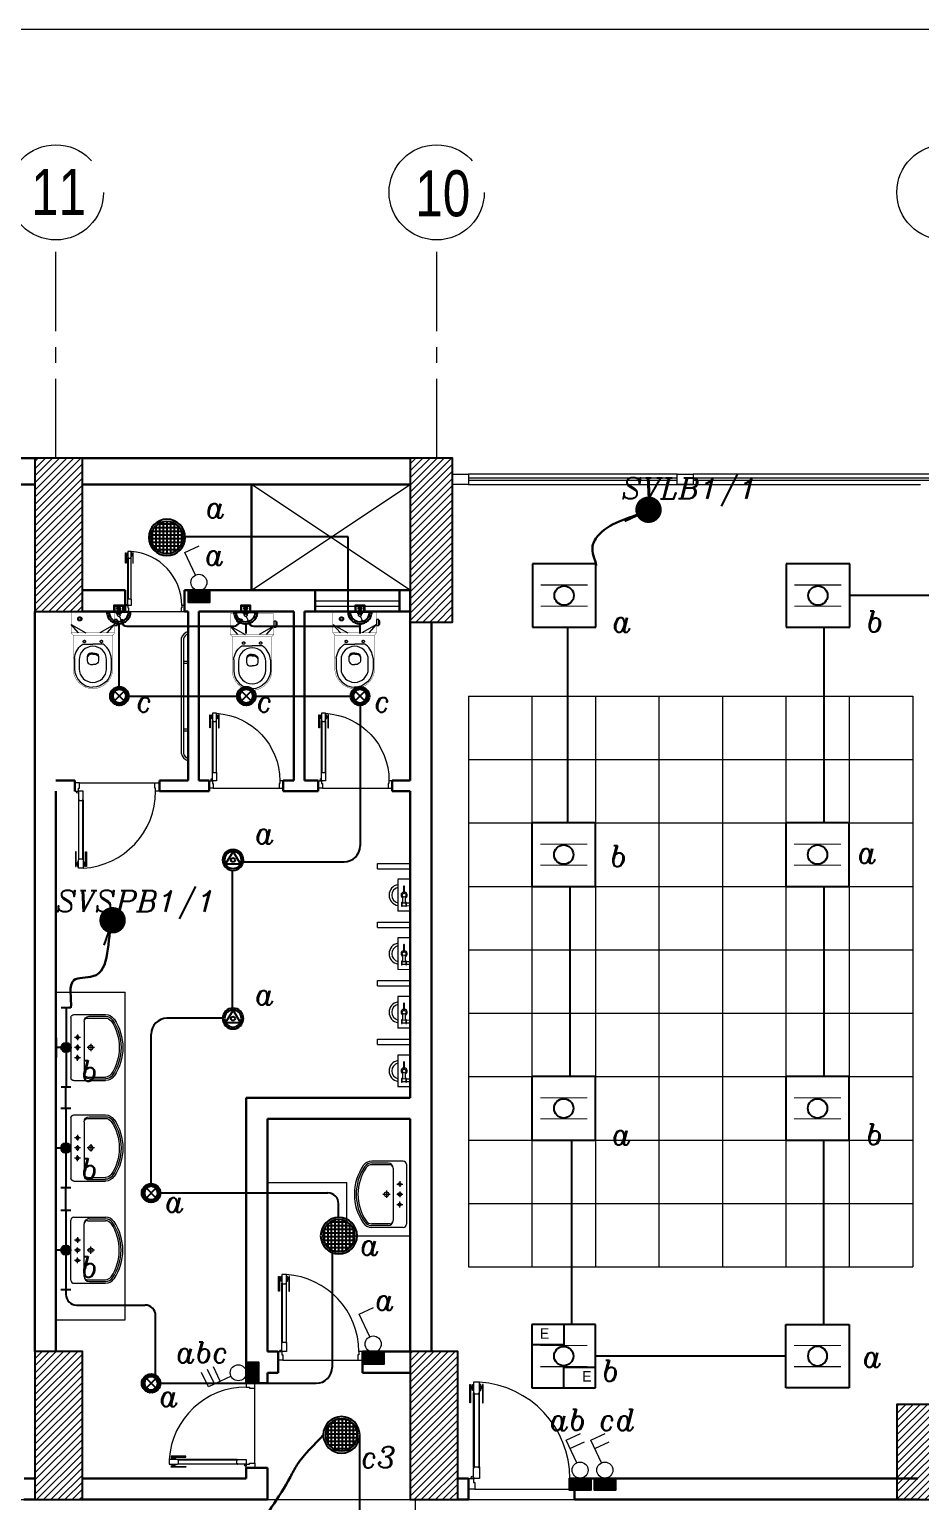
# Model space of a CAD drawing. Extents: x 990 to 1091, y 469 to 823.
# Drawn here: x 1014.38 to 1022.81, y 587.16 to 601.08 of the extents above; entities that cross this region are included whole.
import ezdxf

# ---------------------------------------------------------------- set-up
doc = ezdxf.new("R2010")
doc.units = 0
doc.header["$MEASUREMENT"] = 0
for name, pattern in [('CENTERX2', [4, 2.5, -0.5, 0.5, -0.5]), ('DASHED', [19.05, 12.7, -6.35]), ('DASHED2', [0.375, 0.25, -0.125])]:
    doc.linetypes.add(name, pattern=pattern)
doc.layers.get('0').update_dxf_attribs({"color": 252, "linetype": 'CONTINUOUS', "lineweight": 30})
for name, color, linetype, lineweight in [('axis', 252, 'CENTERX2', 5), ('Column', 252, 'CONTINUOUS', 25), ('DOOR', 252, 'CONTINUOUS', 9), ('elev', 252, 'CONTINUOUS', 9), ('Elevation', 252, 'CONTINUOUS', 18), ('Furn', 252, 'CONTINUOUS', 9), ('hatch', 252, 'CONTINUOUS', 9), ('LIGHT 2', 252, 'CONTINUOUS', 9), ('R-SWTS-DET1', 252, 'CONTINUOUS', 5), ('txt in circle', 252, 'CONTINUOUS', 13), ('UG-BORDER', 20, 'CONTINUOUS', 80), ('Wall', 252, 'CONTINUOUS', 30), ('WINDOW', 252, 'CONTINUOUS', 5)]:
    doc.layers.add(name, color=color, linetype=linetype, lineweight=lineweight)
for name, color, linetype in [('E-LIGHTING', 2, 'CONTINUOUS'), ('E-SWITCHES', 4, 'CONTINUOUS'), ('E-WIRING', 3, 'CONTINUOUS'), ('TEXT-ELC', 3, 'CONTINUOUS')]:
    doc.layers.add(name, color=color, linetype=linetype)
doc.styles.add('ROMANS', font='italic8.shx')
doc.styles.add('SOSA2', font='SOSA.shx', dxfattribs={"width": 0.8})
doc.dimstyles.get("Standard").update_dxf_attribs({"dimtxt": 0.12, "dimasz": 0.05, "dimexe": 0.18, "dimexo": 0.0625, "dimgap": 0.09, "dimtad": 0, "dimtih": 1, "dimtoh": 1, "dimzin": 0, "dimdsep": 46, "dimtxsty": 'Standard', "dimblk": 'DOT', "dimcen": 0.09, "dimadec": 0, "dimazin": 0, "dimtfac": 1, "dimtofl": 0, "dimtmove": 0, "dimatfit": 3, "dimldrblk": 'DOT', "dimfxl": 1, "dimtolj": 1, "dimtzin": 0, "dimarcsym": 0})
pattern_1 = [(45, (1236.98894, 259.65463), (-0.0336759605, 0.0336759605), [])]

# ---------------------------------------------------------------- blocks, each defined once
blk = doc.blocks.new('d8')
at = {"layer": 'DOOR'}
for p, q in [((32.119, -112.748), (32.119, -112.048)), ((32.124, -112.048), (32.124, -112.748)), ((32.171, -112.048), (32.171, -112.748)), ((32.176, -112.748), (32.176, -112.048)), ((32.131, -112.954), (33.02, -112.954))]:
    blk.add_line(p, q, dxfattribs=at)
for points in [[(32.124, -112.043), (32.124, -112.054), (32.171, -112.054), (32.171, -112.043), (32.176, -112.043), (32.176, -111.943), (32.176, -111.943), (32.12, -111.943), (32.12, -112.043)], [(32.092, -112.137), (32.084, -112.137), (32.084, -111.965), (32.092, -111.965)], [(32.103, -111.983), (32.097, -111.983), (32.097, -112.003), (32.103, -112.003)], [(32.192, -111.983), (32.199, -111.983), (32.199, -112.003), (32.192, -112.003)], [(32.204, -112.137), (32.212, -112.137), (32.212, -111.965), (32.204, -111.965)], [(32.124, -112.754), (32.124, -112.743), (32.171, -112.743), (32.171, -112.754), (32.176, -112.754), (32.176, -112.854), (32.176, -112.854), (32.12, -112.854), (32.12, -112.754)], [(32.076, -112.954), (32.076, -112.854), (32.12, -112.854), (32.12, -112.892), (32.131, -112.892), (32.131, -112.954)], [(33.076, -112.954), (33.076, -112.854), (33.031, -112.854), (33.031, -112.892), (33.02, -112.892), (33.02, -112.954)]]:
    blk.add_lwpolyline(points, close=True, dxfattribs=at)
for points in [[(32.092, -111.983, -1), (32.097, -111.983), (32.097, -111.983), (32.097, -112.003), (32.097, -112.003, -1), (32.092, -112.003), (32.092, -112.003)], [(32.124, -112.053), (32.124, -112.053, -1), (32.124, -112.043)], [(32.171, -112.053), (32.171, -112.053, 1), (32.171, -112.043)], [(32.204, -111.983, 1), (32.199, -111.983), (32.199, -111.983), (32.199, -112.003), (32.199, -112.003, 1), (32.204, -112.003), (32.204, -112.003)], [(32.124, -112.743), (32.124, -112.743, 1), (32.124, -112.753)], [(32.171, -112.743), (32.171, -112.743, -1), (32.171, -112.753)]]:
    blk.add_lwpolyline(points, format="xyb", close=True, dxfattribs=at)
for points in [[(32.109, -112.01), (32.103, -112.01), (32.103, -111.976), (32.109, -111.976)], [(32.12, -112.02), (32.109, -112.02), (32.109, -111.965), (32.12, -111.965)], [(32.176, -112.02), (32.187, -112.02), (32.187, -111.965), (32.176, -111.965)], [(32.187, -112.01), (32.192, -112.01), (32.192, -111.976), (32.187, -111.976)]]:
    blk.add_lwpolyline(points, dxfattribs=at)
blk.add_circle((32.109, -112.843), 0.0111, dxfattribs=at)
blk.add_arc((32.118, -112.854), 0.913, 360, 86.3977, dxfattribs=at)
blk = doc.blocks.new('gfhh')
at = {"layer": 'Furn'}
for p, q in [((-7.35, -128.82), (-7.648, -128.843)), ((-7.64, -128.959), (-7.648, -128.843)), ((-7.566, -128.872), (-7.601, -128.874)), ((-7.601, -128.874), (-7.6, -128.88)), ((-7.6, -128.88), (-7.565, -128.877)), ((-7.563, -128.912), (-7.598, -128.915)), ((-7.598, -128.915), (-7.597, -128.921)), ((-7.597, -128.921), (-7.562, -128.918)), ((-7.595, -128.88), (-7.592, -128.914)), ((-7.592, -128.92), (-7.589, -128.949)), ((-7.569, -128.913), (-7.571, -128.878)), ((-7.571, -128.884), (-7.508, -128.879)), ((-7.506, -128.902), (-7.569, -128.907)), ((-7.566, -128.948), (-7.568, -128.919)), ((-7.565, -128.877), (-7.566, -128.872)), ((-7.562, -128.918), (-7.563, -128.912)), ((-7.413, -128.878), (-7.478, -128.882)), ((-7.478, -128.894), (-7.412, -128.889)), ((-7.34, -128.936), (-7.349, -128.82)), ((-7.64, -128.959), (-7.34, -128.936)), ((-7.554, -128.953), (-7.601, -128.956)), ((-7.56, -128.947), (-7.595, -128.95))]:
    blk.add_line(p, q, dxfattribs=at)
blk.add_circle((-7.494, -128.89), 0.0175, dxfattribs=at)
for centre, radius, start, end in [((-7.497, -128.848), 0.1, 14.0388, 174.7471), ((-7.497, -128.848), 0.0751, 17.146, 171.5072), ((-7.494, -128.89), 0.0292, 16.1825, 160.8925), ((-7.494, -128.89), 0.0292, 207.1567, 352.8832), ((-7.413, -128.883), 0.00584, 274.3062, 94.3062), ((-7.594, -128.956), 0.0061, 96.7146, 181.8978), ((-7.56, -128.953), 0.0061, 6.7146, 91.8978)]:
    blk.add_arc(centre, radius, start, end, dxfattribs=at)
blk = doc.blocks.new('d4')
at = {"layer": 'DOOR'}
for p, q in [((73.811, -79.755), (73.811, -79.195)), ((73.815, -79.195), (73.815, -79.755)), ((73.852, -79.195), (73.852, -79.755)), ((73.856, -79.755), (73.856, -79.195)), ((73.82, -79.92), (74.531, -79.92))]:
    blk.add_line(p, q, dxfattribs=at)
for points in [[(73.789, -79.267), (73.782, -79.267), (73.782, -79.129), (73.789, -79.129)], [(73.798, -79.143), (73.793, -79.143), (73.793, -79.159), (73.798, -79.159)], [(73.815, -79.191), (73.815, -79.2), (73.852, -79.2), (73.852, -79.191), (73.856, -79.191), (73.856, -79.111), (73.856, -79.111), (73.811, -79.111), (73.811, -79.191)], [(73.869, -79.143), (73.874, -79.143), (73.874, -79.159), (73.869, -79.159)], [(73.878, -79.267), (73.885, -79.267), (73.885, -79.129), (73.878, -79.129)], [(73.815, -79.76), (73.815, -79.751), (73.852, -79.751), (73.852, -79.76), (73.856, -79.76), (73.856, -79.84), (73.856, -79.84), (73.811, -79.84), (73.811, -79.76)], [(73.776, -79.92), (73.776, -79.84), (73.811, -79.84), (73.811, -79.87), (73.82, -79.87), (73.82, -79.92)], [(74.576, -79.92), (74.576, -79.84), (74.54, -79.84), (74.54, -79.87), (74.531, -79.87), (74.531, -79.92)]]:
    blk.add_lwpolyline(points, close=True, dxfattribs=at)
for points in [[(73.789, -79.143, -1), (73.793, -79.143), (73.793, -79.143), (73.793, -79.159), (73.793, -79.159, -1), (73.789, -79.159), (73.789, -79.159)], [(73.815, -79.199), (73.815, -79.199, -1), (73.815, -79.191)], [(73.852, -79.199), (73.852, -79.199, 1), (73.852, -79.191)], [(73.878, -79.143, 1), (73.874, -79.143), (73.874, -79.143), (73.874, -79.159), (73.874, -79.159, 1), (73.878, -79.159), (73.878, -79.159)], [(73.815, -79.751), (73.815, -79.751, 1), (73.815, -79.759)], [(73.852, -79.751), (73.852, -79.751, -1), (73.852, -79.759)]]:
    blk.add_lwpolyline(points, format="xyb", close=True, dxfattribs=at)
for points in [[(73.802, -79.165), (73.798, -79.165), (73.798, -79.137), (73.802, -79.137)], [(73.811, -79.173), (73.802, -79.173), (73.802, -79.129), (73.811, -79.129)], [(73.856, -79.173), (73.865, -79.173), (73.865, -79.129), (73.856, -79.129)], [(73.865, -79.165), (73.869, -79.165), (73.869, -79.137), (73.865, -79.137)]]:
    blk.add_lwpolyline(points, dxfattribs=at)
blk.add_circle((73.802, -79.831), 0.00889, dxfattribs=at)
blk.add_arc((73.81, -79.84), 0.73, 359.9997, 86.3974, dxfattribs=at)
blk = doc.blocks.new('LAV15')
at = {"layer": 'Furn'}
for p, q in [((-0.044, 0.393), (-0.044, 0.083)), ((-0.014, 0.423), (0.576, 0.423)), ((0.024, 0.293), (0.539, 0.293)), ((0.152, 0.358), (0.209, 0.358)), ((0.181, 0.33), (0.181, 0.387)), ((0.252, 0.358), (0.309, 0.358)), ((0.281, 0.33), (0.281, 0.387)), ((0.41, 0.358), (0.353, 0.358)), ((0.381, 0.33), (0.381, 0.387)), ((0.606, 0.393), (0.606, 0.083)), ((-0.026, 0.243), (-0.026, 0.083)), ((-0.009, 0.261), (-0.009, 0.083)), ((0.244, 0.228), (0.317, 0.228)), ((0.281, 0.192), (0.281, 0.264)), ((0.571, 0.261), (0.571, 0.083)), ((0.589, 0.243), (0.589, 0.083))]:
    blk.add_line(p, q, dxfattribs=at)
for centre, radius in [((0.181, 0.358), 0.0151), ((0.281, 0.358), 0.0176), ((0.381, 0.358), 0.0151), ((0.281, 0.228), 0.0225)]:
    blk.add_circle(centre, radius, dxfattribs=at)
for centre, radius, start, end in [((-0.014, 0.393), 0.03, 90, 180), ((0.024, 0.243), 0.05, 90, 180), ((0.024, 0.261), 0.0325, 90, 180), ((0.539, 0.243), 0.05, 0, 90), ((0.539, 0.261), 0.0325, 0, 90), ((0.576, 0.393), 0.03, 0, 90), ((0.056, 0.083), 0.1, 180, 235.7711), ((0.056, 0.083), 0.0825, 180, 235.7711), ((0.056, 0.083), 0.065, 180, 235.7711), ((0.281, 0.413), 0.5, 235.7711, 304.2289), ((0.281, 0.413), 0.483, 235.7711, 304.2289), ((0.281, 0.413), 0.465, 235.7711, 304.2289), ((0.506, 0.083), 0.065, 304.2289, 0), ((0.506, 0.083), 0.0825, 304.2289, 0), ((0.506, 0.083), 0.1, 304.2289, 0)]:
    blk.add_arc(centre, radius, start, end, dxfattribs=at)
blk = doc.blocks.new('A$C5C187BFD')
at = {"layer": 'Furn'}
for points in [[(0.0335, 0.1794), (0.0584, 0.1794), (0.0584, 0.1897), (0.0335, 0.1897)], [(0.0384, 0.1897), (0.0541, 0.1897), (0.0541, 0.1934), (0.0384, 0.1934)]]:
    blk.add_lwpolyline(points, close=True, dxfattribs=at)
at = {"layer": 'Furn', "const_width": 0.0014}
for points in [[(0.0978, 0.09), (0.0978, 0.1719), (0.0887, 0.1794), (0.0074, 0.1794, 0.463455), (0.0007, 0.1715), (0.0007, 0.09)], [(0.0978, 0.1719), (0.2367, 0.1719, -0.40227), (0.3187, 0.09)], [(0.0978, 0.09), (0.0978, 0.0082), (0.0887, 0.0007), (0.0074, 0.0007, -0.463455), (0.0007, 0.0086), (0.0007, 0.09)], [(0.0978, 0.0082), (0.2367, 0.0082, 0.40227), (0.3187, 0.09)]]:
    blk.add_lwpolyline(points, format="xyb", dxfattribs=at)
at = {"layer": 'Furn'}
for points in [[(0.0887, 0.1491), (0.0547, 0.1794), (0.0887, 0.1188)], [(0.0887, 0.031), (0.0547, 0.0007), (0.0887, 0.0613)], [(0.1962, 0.1139), (0.1962, 0.114)], [(0.1962, 0.0662), (0.1962, 0.0661)]]:
    blk.add_lwpolyline(points, dxfattribs=at)
at = {"layer": 'Furn', "const_width": 0.0014}
for points in [[(0.0887, 0.1794), (0.0887, 0.09)], [(0.0887, 0.0007), (0.0887, 0.09)]]:
    blk.add_lwpolyline(points, dxfattribs=at)
at = {"layer": 'Furn'}
for points in [[(0.1933, 0.1658, 0.198896), (0.1382, 0.1363, 0.197766), (0.1352, 0.1272), (0.1352, 0.09)], [(0.1933, 0.1658), (0.2366, 0.1658, -0.402045), (0.3125, 0.0899)], [(0.1933, 0.0143, -0.198896), (0.1382, 0.0438, -0.197766), (0.1352, 0.0529), (0.1352, 0.09)], [(0.1717, 0.09), (0.1717, 0.0991, -0.300542), (0.1858, 0.1136), (0.2044, 0.1136, -0.297055), (0.2185, 0.1002), (0.2185, 0.09)], [(0.1717, 0.09), (0.1717, 0.081, 0.300542), (0.1858, 0.0665), (0.2044, 0.0665, 0.297055), (0.2185, 0.0798), (0.2185, 0.09)], [(0.1769, 0.09), (0.1769, 0.0987, -0.279178), (0.1895, 0.1136, -1.386683)], [(0.1769, 0.09), (0.1769, 0.0813, 0.279178), (0.1895, 0.0665, 1.386683)], [(0.1933, 0.0143), (0.2366, 0.0143, 0.402045), (0.3125, 0.0902)]]:
    blk.add_lwpolyline(points, format="xyb", dxfattribs=at)
blk.add_lwpolyline([(0.2, 0.0338), (0.2362, 0.0338, 1), (0.2362, 0.1462), (0.2, 0.1462, 1)], format="xyb", close=True, dxfattribs=at)
at = {"layer": 'Furn', "linetype": 'DASHED2'}
for centre, radius in [((0.1241, 0.1251), 0.00494), ((0.0312, 0.0358), 0.00853), ((0.0312, 0.0358), 0.00538), ((0.1241, 0.055), 0.00494)]:
    blk.add_circle(centre, radius, dxfattribs=at)
blk = doc.blocks.new('d5')
at = {"layer": 'DOOR'}
for p, q in [((94.413, -72.622), (94.413, -72.062)), ((94.417, -72.062), (94.417, -72.622)), ((94.454, -72.062), (94.454, -72.622)), ((94.458, -72.622), (94.458, -72.062)), ((94.449, -72.786), (93.738, -72.786))]:
    blk.add_line(p, q, dxfattribs=at)
for points in [[(94.391, -72.133), (94.384, -72.133), (94.384, -71.995), (94.391, -71.995)], [(94.4, -72.009), (94.395, -72.009), (94.395, -72.025), (94.4, -72.025)], [(94.454, -72.057), (94.454, -72.066), (94.417, -72.066), (94.417, -72.057), (94.414, -72.057), (94.414, -71.977), (94.414, -71.977), (94.458, -71.977), (94.458, -72.057)], [(94.471, -72.009), (94.476, -72.009), (94.476, -72.025), (94.471, -72.025)], [(94.481, -72.133), (94.487, -72.133), (94.487, -71.995), (94.481, -71.995)], [(93.694, -72.786), (93.694, -72.706), (93.729, -72.706), (93.729, -72.736), (93.738, -72.736), (93.738, -72.786)], [(94.454, -72.626), (94.454, -72.617), (94.417, -72.617), (94.417, -72.626), (94.414, -72.626), (94.414, -72.706), (94.414, -72.706), (94.458, -72.706), (94.458, -72.626)], [(94.494, -72.786), (94.494, -72.706), (94.458, -72.706), (94.458, -72.736), (94.449, -72.736), (94.449, -72.786)]]:
    blk.add_lwpolyline(points, close=True, dxfattribs=at)
for points in [[(94.391, -72.01, -1), (94.395, -72.01), (94.395, -72.01), (94.395, -72.025), (94.395, -72.025, -1), (94.391, -72.025), (94.391, -72.025)], [(94.417, -72.066), (94.417, -72.066, -1), (94.417, -72.058)], [(94.454, -72.066), (94.454, -72.066, 1), (94.454, -72.058)], [(94.481, -72.01, 1), (94.476, -72.01), (94.476, -72.01), (94.476, -72.025), (94.476, -72.025, 1), (94.481, -72.025), (94.481, -72.025)], [(94.417, -72.618), (94.417, -72.618, 1), (94.417, -72.626)], [(94.454, -72.618), (94.454, -72.618, -1), (94.454, -72.626)]]:
    blk.add_lwpolyline(points, format="xyb", close=True, dxfattribs=at)
for points in [[(94.405, -72.031), (94.4, -72.031), (94.4, -72.004), (94.405, -72.004)], [(94.414, -72.039), (94.405, -72.039), (94.405, -71.995), (94.414, -71.995)], [(94.458, -72.039), (94.467, -72.039), (94.467, -71.995), (94.458, -71.995)], [(94.467, -72.031), (94.471, -72.031), (94.471, -72.004), (94.467, -72.004)]]:
    blk.add_lwpolyline(points, dxfattribs=at)
blk.add_circle((94.467, -72.697), 0.00889, dxfattribs=at)
blk.add_arc((94.459, -72.706), 0.73, 93.6023, 180, dxfattribs=at)
blk = doc.blocks.new('A$C11ED6BD5')
at = {"layer": 'axis', "color": 0, "ltscale": 0.3}
for p, q in [((-43.85, 22.2), (-43.85, 24.264)), ((-40.25, 22.2), (-40.25, 24.264))]:
    blk.add_line(p, q, dxfattribs=at)
at = {"layer": 'axis', "color": 0}
for centre in [(-43.85, 24.714), (-40.25, 24.714), (-35.45, 24.714)]:
    blk.add_circle(centre, 0.45, dxfattribs=at)
at = {"layer": 'txt in circle', "color": 0, "ltscale": 0.01, "char_height": 0.4355, "attachment_point": 5, "style": 'SOSA2'}
for s, insert in [('11', (-43.825, 24.717)), ('10', (-40.192, 24.702))]:
    blk.add_mtext(s, dxfattribs=dict(at, insert=insert))
blk = doc.blocks.new('60X60 IP SURFACE MOUNTED')
at = {"layer": 'E-LIGHTING', "color": 4, "linetype": 'ByBlock'}
for p, q in [((0.3, 0.3), (-0.3, 0.3)), ((-0.3, 0.3), (-0.3, -0.3)), ((0.3, -0.3), (0.3, 0.3)), ((-0.3, -0.3), (0.3, -0.3))]:
    blk.add_line(p, q, dxfattribs=at)
at = {"layer": 'E-LIGHTING', "color": 1, "linetype": 'ByBlock', "const_width": 0.01}
for points in [[(0.222, 0.1), (-0.222, 0.1)], [(0.222, -0.1), (-0.222, -0.1)]]:
    blk.add_lwpolyline(points, dxfattribs=at)
at = {"layer": 'E-LIGHTING', "color": 5}
blk.add_circle((0, 0), 0.0914, dxfattribs=at)
blk = doc.blocks.new('SURFACE EMER IP')
at = {"layer": 'E-LIGHTING', "color": 4, "linetype": 'ByBlock'}
for p, q in [((0.3, 0.3), (-0.3, 0.3)), ((-0.3, 0.3), (-0.3, -0.3)), ((0.3, -0.3), (0.3, 0.3)), ((-0.3, -0.3), (0.3, -0.3))]:
    blk.add_line(p, q, dxfattribs=at)
at = {"layer": 'E-LIGHTING', "color": 4, "linetype": 'Continuous'}
for p, q in [((0, 0.3), (0, 0.106)), ((0, 0.106), (-0.3, 0.106)), ((0, -0.3), (0, -0.105)), ((0, -0.105), (0.3, -0.105))]:
    blk.add_line(p, q, dxfattribs=at)
at = {"layer": 'E-LIGHTING', "color": 1, "linetype": 'ByBlock', "const_width": 0.01}
for points in [[(0.222, 0.1), (-0.222, 0.1)], [(0.222, -0.1), (-0.222, -0.1)]]:
    blk.add_lwpolyline(points, dxfattribs=at)
at = {"layer": 'E-LIGHTING', "color": 5}
blk.add_circle((0, 0), 0.0914, dxfattribs=at)
at = {"layer": 'E-LIGHTING', "color": 2, "linetype": 'Continuous', "char_height": 0.1, "width": 0.14324, "attachment_point": 1}
for insert in [(-0.227, 0.264), (0.175, -0.141)]:
    blk.add_mtext('E', dxfattribs=dict(at, insert=insert))
blk = doc.blocks.new('SW4')
at = {"layer": 'E-SWITCHES'}
h = blk.add_hatch(dxfattribs=at)
h.set_pattern_fill('ANSI37', scale=0.1, style=0)
h.set_pattern_definition([(45, (1867.921355, 178.530235), (-0.00883883476, 0.00883883476), []), (135, (1867.921355, 178.530235), (-0.00883883476, -0.00883883476), [])])
h.paths.add_polyline_path([(1926.405, 447.673), (1926.405, 447.512), (1926.684, 447.512), (1926.684, 447.673), (1926.544, 447.673, -0.000676), (1926.544, 447.673)])
at = {"layer": 'E-SWITCHES', "lineweight": 15}
for p, q in [((1926.358, 448.173), (1926.549, 448.262)), ((1926.499, 447.874), (1926.358, 448.173)), ((1926.41, 448.063), (1926.6, 448.152))]:
    blk.add_line(p, q, dxfattribs=at)
at = {"layer": 'E-SWITCHES'}
blk.add_lwpolyline([(1926.405, 447.673), (1926.684, 447.673), (1926.684, 447.512), (1926.405, 447.512)], close=True, dxfattribs=at)
at = {"layer": 'E-SWITCHES', "lineweight": 15}
blk.add_circle((1926.544, 447.778), 0.106, dxfattribs=at)
blk = doc.blocks.new('SPOT-20')
at = {"layer": 'E-LIGHTING', "linetype": 'Continuous'}
h = blk.add_hatch(dxfattribs=at)
h.set_pattern_fill('ANSI37', scale=0.4, style=0)
h.paths.add_polyline_path([(-0.22, 0, 1), (0.22, 0, 1)])
at = {"layer": 'E-LIGHTING', "color": 1}
blk.add_circle((0, 0), 0.249, dxfattribs=at)
at = {"layer": 'E-LIGHTING', "color": 7}
blk.add_circle((0, 0), 0.22, dxfattribs=at)
blk = doc.blocks.new('SOCKET WITH SWITCH')
at = {"layer": 'E-SWITCHES'}
h = blk.add_hatch(dxfattribs=at)
h.set_pattern_fill('ANSI37', scale=0.013169, angle=-0.011, style=0)
h.set_pattern_definition([(44.98904, (-103.227853, -146.4244675), (-0.00116374538, 0.0011641907), []), (134.98904, (-103.227853, -146.4244675), (-0.0011641907, -0.00116374538), [])])
h.paths.add_polyline_path([(-95.51, -110.839, -0.000676), (-95.51, -110.839), (-95.528, -110.839), (-95.528, -110.86), (-95.491, -110.86), (-95.491, -110.839)])
blk.add_hatch(color=2, dxfattribs=at).paths.add_polyline_path([(-95.494, -110.893, 1), (-95.525, -110.893, 1)])
at = {"layer": 'E-SWITCHES', "color": 2}
for p, q in [((-95.51, -110.741), (-95.51, -110.642)), ((-95.39, -110.86), (-95.629, -110.86))]:
    blk.add_line(p, q, dxfattribs=at)
at = {"layer": 'E-SWITCHES', "lineweight": 15}
for p, q in [((-95.534, -110.773), (-95.51, -110.761)), ((-95.516, -110.812), (-95.534, -110.773))]:
    blk.add_line(p, q, dxfattribs=at)
at = {"layer": 'E-SWITCHES'}
blk.add_lwpolyline([(-95.528, -110.839), (-95.491, -110.839), (-95.491, -110.86), (-95.528, -110.86)], close=True, dxfattribs=at)
at = {"layer": 'E-SWITCHES', "color": 2}
for points in [[(-95.555, -110.86), (-95.465, -110.86), (-95.465, -110.926), (-95.555, -110.926)], [(-95.55, -110.864), (-95.469, -110.864), (-95.469, -110.921), (-95.55, -110.921)]]:
    blk.add_lwpolyline(points, close=True, dxfattribs=at)
at = {"layer": 'E-SWITCHES', "lineweight": 15}
blk.add_circle((-95.51, -110.825), 0.0139, dxfattribs=at)
at = {"layer": 'E-SWITCHES', "color": 2}
blk.add_circle((-95.51, -110.893), 0.0158, dxfattribs=at)
at = {"layer": 'E-SWITCHES', "color": 7, "linetype": 'DASHED'}
blk.add_arc((-95.51, -110.86), 0.119, 0, 180, dxfattribs=at)
at = {"layer": 'E-SWITCHES', "color": 2}
blk.add_arc((-95.51, -110.86), 0.0985, 0, 180, dxfattribs=at)
blk = doc.blocks.new('F74')
at = {"layer": 'E-LIGHTING'}
h = blk.add_hatch(dxfattribs=at)
h.set_pattern_fill('ANSI38', color=21, scale=0.05, style=0)
h.paths.add_polyline_path([(0.036, 0.075, 1), (-0.036, 0.075, 1)])
at = {"layer": 'E-LIGHTING', "color": 1}
for p, q in [((-0.3, 0.112), (-0.3, 0.037)), ((0.3, 0.112), (0.3, 0.037)), ((-0.3, 0.075), (-0.036, 0.075)), ((-0.075, 0), (0.075, 0)), ((0, 0.039), (0, 0)), ((0.036, 0.075), (0.3, 0.075))]:
    blk.add_line(p, q, dxfattribs=at)
blk.add_circle((0, 0.075), 0.0359, dxfattribs=at)
blk = doc.blocks.new('1X26 W')
at = {"layer": 'E-LIGHTING', "color": 1}
for p, q in [((340715, 2316222), (340639, 2316096)), ((340791, 2316097), (340715, 2316221)), ((340639, 2316096), (340791, 2316096))]:
    blk.add_line(p, q, dxfattribs=at)
at = {"layer": 'E-LIGHTING', "color": 7}
blk.add_circle((340715, 2316136), 20.4, dxfattribs=at)
at = {"layer": 'E-LIGHTING', "color": 3, "extrusion": (0, 0, -1)}
blk.add_ellipse((340715, 2316136), major_axis=(-74.2, 74.2), ratio=1, start_param=5.497787, end_param=11.780972, dxfattribs=at)
at = {"layer": 'E-LIGHTING', "color": 2, "extrusion": (0, 0, -1)}
blk.add_ellipse((340715, 2316136), major_axis=(60.6, 60.6), ratio=1, start_param=3.926991, end_param=10.210176, dxfattribs=at)
blk = doc.blocks.new('Spot-26')
at = {"layer": 'E-LIGHTING'}
h = blk.add_hatch(dxfattribs=at)
h.set_pattern_fill('BRSTONE', color=81, scale=0.1, style=0)
h.paths.add_polyline_path([(-0.342, 0, 1), (0.342, 0, 1)])
h.paths.add_polyline_path([(-0.173, -0.173, -0.414214), (-0.173, 0.173, -2.414214)], flags=16)
at = {"layer": 'E-LIGHTING', "color": 2}
for p, q in [((-0.173, 0.173), (0.173, -0.173)), ((-0.173, -0.173), (0.173, 0.173))]:
    blk.add_line(p, q, dxfattribs=at)
at = {"layer": 'E-LIGHTING', "color": 6}
blk.add_circle((0, 0), 0.342, dxfattribs=at)
at = {"layer": 'E-LIGHTING', "color": 1}
for start, end in [(135, 225), (225, 135)]:
    blk.add_arc((0, 0), 0.245, start, end, dxfattribs=at)
blk = doc.blocks.new('SW6')
at = {"layer": 'E-SWITCHES'}
h = blk.add_hatch(dxfattribs=at)
h.set_pattern_fill('ANSI37', scale=0.1, style=0)
h.paths.add_polyline_path([(58.668, 267.992, -0.000676), (58.668, 267.992), (58.529, 267.992), (58.529, 267.831), (58.808, 267.831), (58.808, 267.992)])
at = {"layer": 'E-SWITCHES', "lineweight": 15}
for p, q in [((58.483, 268.492), (58.673, 268.581)), ((58.623, 268.193), (58.483, 268.492)), ((58.52, 268.413), (58.71, 268.503)), ((58.557, 268.334), (58.747, 268.424))]:
    blk.add_line(p, q, dxfattribs=at)
at = {"layer": 'E-SWITCHES'}
blk.add_lwpolyline([(58.529, 267.992), (58.808, 267.992), (58.808, 267.831), (58.529, 267.831)], close=True, dxfattribs=at)
at = {"layer": 'E-SWITCHES', "lineweight": 15}
blk.add_circle((58.668, 268.097), 0.106, dxfattribs=at)
blk = doc.blocks.new('_Dot')
at = {"color": 0, "linetype": 'ByBlock', "lineweight": -2}
blk.add_line((-0.5, 0), (-1, 0), dxfattribs=at)
at = {"color": 0, "linetype": 'ByBlock', "const_width": 0.5}
blk.add_lwpolyline([(-0.25, 0, 1), (0.25, 0, 1)], format="xyb", close=True, dxfattribs=at)
blk = doc.blocks.new('SW2')
at = {"layer": 'E-SWITCHES'}
h = blk.add_hatch(dxfattribs=at)
h.set_pattern_fill('ANSI37', scale=0.1, style=0)
h.paths.add_polyline_path([(58.558, 270.24, -0.000676), (58.558, 270.24), (58.419, 270.24), (58.419, 270.08), (58.698, 270.08), (58.698, 270.24)])
at = {"layer": 'E-SWITCHES', "lineweight": 15}
for p, q in [((58.373, 270.74), (58.563, 270.83)), ((58.513, 270.442), (58.373, 270.74))]:
    blk.add_line(p, q, dxfattribs=at)
at = {"layer": 'E-SWITCHES'}
blk.add_lwpolyline([(58.419, 270.24), (58.698, 270.24), (58.698, 270.08), (58.419, 270.08)], close=True, dxfattribs=at)
at = {"layer": 'E-SWITCHES', "lineweight": 15}
blk.add_circle((58.558, 270.346), 0.106, dxfattribs=at)

msp = doc.modelspace()

# ---------------------------------------------------------------- hatches: boundary and pattern name
at = {"layer": 'hatch'}
h = msp.add_hatch(dxfattribs=at)
h.set_pattern_fill('ANSI31', color=256, scale=0.015, style=0)
h.set_pattern_definition(pattern_1)
h.paths.add_polyline_path([(1014.432, 595.577), (1014.882, 595.577), (1014.882, 597.027), (1014.432, 597.027)])
h = msp.add_hatch(dxfattribs=at)
h.set_pattern_fill('ANSI31', color=256, scale=0.015, style=0)
h.set_pattern_definition(pattern_1)
h.paths.add_polyline_path([(1017.982, 595.477), (1018.382, 595.477), (1018.382, 597.027), (1017.982, 597.027)])
h = msp.add_hatch(dxfattribs=at)
h.set_pattern_fill('ANSI31', color=256, scale=0.015, style=0)
h.set_pattern_definition(pattern_1)
h.paths.add_polyline_path([(1014.432, 587.177), (1014.882, 587.177), (1014.882, 588.577), (1014.432, 588.577)])
h = msp.add_hatch(dxfattribs=at)
h.set_pattern_fill('ANSI31', color=256, scale=0.015, style=0)
h.set_pattern_definition(pattern_1)
h.paths.add_polyline_path([(1017.982, 587.177), (1018.432, 587.177), (1018.432, 588.577), (1017.982, 588.577)])
h = msp.add_hatch(dxfattribs=at)
h.set_pattern_fill('ANSI31', color=256, scale=0.015, style=0)
h.set_pattern_definition([(45, (1250.01394, 264.95463), (-0.0336759605, 0.0336759605), [])])
h.paths.add_polyline_path([(1022.582, 587.177), (1023.482, 587.177), (1023.482, 588.077), (1022.582, 588.077)])

# ---------------------------------------------------------------- linework, layer by layer
at = {"layer": 'Column'}
for points in [[(1014.432, 595.577), (1014.882, 595.577), (1014.882, 597.027), (1014.432, 597.027)], [(1014.432, 595.577), (1014.882, 595.577), (1014.882, 597.027), (1014.432, 597.027)], [(1017.982, 595.477), (1018.382, 595.477), (1018.382, 597.027), (1017.982, 597.027)], [(1017.982, 595.477), (1018.382, 595.477), (1018.382, 597.027), (1017.982, 597.027)], [(1014.432, 587.177), (1014.882, 587.177), (1014.882, 588.577), (1014.432, 588.577)], [(1017.982, 587.177), (1018.432, 587.177), (1018.432, 588.577), (1017.982, 588.577)], [(1022.582, 587.177), (1023.482, 587.177), (1023.482, 588.077), (1022.582, 588.077)]]:
    msp.add_lwpolyline(points, close=True, dxfattribs=at)
at = {"layer": 'DOOR'}
for p, q in [((1015.311, 595.692), (1015.311, 596.084)), ((1015.314, 596.084), (1015.314, 595.692)), ((1015.34, 596.084), (1015.34, 595.692)), ((1015.343, 595.692), (1015.343, 596.084)), ((1015.318, 595.577), (1015.816, 595.577)), ((1014.855, 593.957), (1015.566, 593.957)), ((1014.855, 593.957), (1015.566, 593.957)), ((1014.846, 593.792), (1014.846, 593.232)), ((1014.846, 593.792), (1014.846, 593.232)), ((1014.85, 593.232), (1014.85, 593.792)), ((1014.85, 593.232), (1014.85, 593.792)), ((1014.887, 593.232), (1014.887, 593.792)), ((1014.887, 593.232), (1014.887, 593.792)), ((1014.891, 593.792), (1014.891, 593.232)), ((1014.891, 593.792), (1014.891, 593.232))]:
    msp.add_line(p, q, dxfattribs=at)
for points in [[(1015.296, 596.034), (1015.291, 596.034), (1015.291, 596.13), (1015.296, 596.13)], [(1015.302, 596.12), (1015.299, 596.12), (1015.299, 596.109), (1015.302, 596.109)], [(1015.314, 596.087), (1015.314, 596.081), (1015.34, 596.081), (1015.34, 596.087), (1015.343, 596.087), (1015.343, 596.143), (1015.343, 596.143), (1015.312, 596.143), (1015.312, 596.087)], [(1015.352, 596.12), (1015.356, 596.12), (1015.356, 596.109), (1015.352, 596.109)], [(1015.359, 596.034), (1015.363, 596.034), (1015.363, 596.13), (1015.359, 596.13)], [(1015.314, 595.689), (1015.314, 595.695), (1015.34, 595.695), (1015.34, 595.689), (1015.343, 595.689), (1015.343, 595.633), (1015.343, 595.633), (1015.312, 595.633), (1015.312, 595.689)], [(1015.287, 595.577), (1015.287, 595.633), (1015.312, 595.633), (1015.312, 595.611), (1015.318, 595.611), (1015.318, 595.577)], [(1015.847, 595.577), (1015.847, 595.633), (1015.822, 595.633), (1015.822, 595.611), (1015.816, 595.611), (1015.816, 595.577)], [(1014.811, 593.957), (1014.811, 593.877), (1014.846, 593.877), (1014.846, 593.907), (1014.855, 593.907), (1014.855, 593.957)], [(1014.811, 593.957), (1014.811, 593.877), (1014.846, 593.877), (1014.846, 593.907), (1014.855, 593.907), (1014.855, 593.957)], [(1014.85, 593.797), (1014.85, 593.788), (1014.887, 593.788), (1014.887, 593.797), (1014.891, 593.797), (1014.891, 593.877), (1014.891, 593.877), (1014.846, 593.877), (1014.846, 593.797)], [(1014.85, 593.797), (1014.85, 593.788), (1014.887, 593.788), (1014.887, 593.797), (1014.891, 593.797), (1014.891, 593.877), (1014.891, 593.877), (1014.846, 593.877), (1014.846, 593.797)], [(1015.611, 593.957), (1015.611, 593.877), (1015.575, 593.877), (1015.575, 593.907), (1015.566, 593.907), (1015.566, 593.957)], [(1015.611, 593.957), (1015.611, 593.877), (1015.575, 593.877), (1015.575, 593.907), (1015.566, 593.907), (1015.566, 593.957)], [(1014.824, 593.304), (1014.817, 593.304), (1014.817, 593.166), (1014.824, 593.166)], [(1014.824, 593.304), (1014.817, 593.304), (1014.817, 593.166), (1014.824, 593.166)], [(1014.913, 593.304), (1014.92, 593.304), (1014.92, 593.166), (1014.913, 593.166)], [(1014.913, 593.304), (1014.92, 593.304), (1014.92, 593.166), (1014.913, 593.166)], [(1014.833, 593.18), (1014.828, 593.18), (1014.828, 593.196), (1014.833, 593.196)], [(1014.833, 593.18), (1014.828, 593.18), (1014.828, 593.196), (1014.833, 593.196)], [(1014.85, 593.228), (1014.85, 593.237), (1014.887, 593.237), (1014.887, 593.228), (1014.891, 593.228), (1014.891, 593.148), (1014.891, 593.148), (1014.846, 593.148), (1014.846, 593.228)], [(1014.85, 593.228), (1014.85, 593.237), (1014.887, 593.237), (1014.887, 593.228), (1014.891, 593.228), (1014.891, 593.148), (1014.891, 593.148), (1014.846, 593.148), (1014.846, 593.228)], [(1014.904, 593.18), (1014.909, 593.18), (1014.909, 593.196), (1014.904, 593.196)], [(1014.904, 593.18), (1014.909, 593.18), (1014.909, 593.196), (1014.904, 593.196)]]:
    msp.add_lwpolyline(points, close=True, dxfattribs=at)
for points in [[(1015.296, 596.12, -1), (1015.299, 596.12), (1015.299, 596.12), (1015.299, 596.109), (1015.299, 596.109, -1), (1015.296, 596.109), (1015.296, 596.109)], [(1015.314, 596.081), (1015.314, 596.081, -1), (1015.314, 596.087)], [(1015.34, 596.081), (1015.34, 596.081, 1), (1015.34, 596.087)], [(1015.359, 596.12, 1), (1015.356, 596.12), (1015.356, 596.12), (1015.356, 596.109), (1015.356, 596.109, 1), (1015.359, 596.109), (1015.359, 596.109)], [(1015.314, 595.695), (1015.314, 595.695, 1), (1015.314, 595.689)], [(1015.34, 595.695), (1015.34, 595.695, -1), (1015.34, 595.689)], [(1014.85, 593.788), (1014.85, 593.788, -1), (1014.85, 593.796)], [(1014.85, 593.788), (1014.85, 593.788, -1), (1014.85, 593.796)], [(1014.887, 593.788), (1014.887, 593.788, 1), (1014.887, 593.796)], [(1014.887, 593.788), (1014.887, 593.788, 1), (1014.887, 593.796)], [(1014.824, 593.18, 1), (1014.828, 593.18), (1014.828, 593.18), (1014.828, 593.196), (1014.828, 593.196, 1), (1014.824, 593.196), (1014.824, 593.196)], [(1014.824, 593.18, 1), (1014.828, 593.18), (1014.828, 593.18), (1014.828, 593.196), (1014.828, 593.196, 1), (1014.824, 593.196), (1014.824, 593.196)], [(1014.85, 593.236), (1014.85, 593.236, 1), (1014.85, 593.228)], [(1014.85, 593.236), (1014.85, 593.236, 1), (1014.85, 593.228)], [(1014.887, 593.236), (1014.887, 593.236, -1), (1014.887, 593.228)], [(1014.887, 593.236), (1014.887, 593.236, -1), (1014.887, 593.228)], [(1014.913, 593.18, -1), (1014.909, 593.18), (1014.909, 593.18), (1014.909, 593.196), (1014.909, 593.196, -1), (1014.913, 593.196), (1014.913, 593.196)], [(1014.913, 593.18, -1), (1014.909, 593.18), (1014.909, 593.18), (1014.909, 593.196), (1014.909, 593.196, -1), (1014.913, 593.196), (1014.913, 593.196)]]:
    msp.add_lwpolyline(points, format="xyb", close=True, dxfattribs=at)
for points in [[(1015.306, 596.105), (1015.302, 596.105), (1015.302, 596.124), (1015.306, 596.124)], [(1015.312, 596.099), (1015.306, 596.099), (1015.306, 596.13), (1015.312, 596.13)], [(1015.343, 596.099), (1015.349, 596.099), (1015.349, 596.13), (1015.343, 596.13)], [(1015.349, 596.105), (1015.352, 596.105), (1015.352, 596.124), (1015.349, 596.124)], [(1014.837, 593.202), (1014.833, 593.202), (1014.833, 593.174), (1014.837, 593.174)], [(1014.837, 593.202), (1014.833, 593.202), (1014.833, 593.174), (1014.837, 593.174)], [(1014.846, 593.21), (1014.837, 593.21), (1014.837, 593.166), (1014.846, 593.166)], [(1014.846, 593.21), (1014.837, 593.21), (1014.837, 593.166), (1014.846, 593.166)], [(1014.891, 593.21), (1014.9, 593.21), (1014.9, 593.166), (1014.891, 593.166)], [(1014.891, 593.21), (1014.9, 593.21), (1014.9, 593.166), (1014.891, 593.166)], [(1014.9, 593.202), (1014.904, 593.202), (1014.904, 593.174), (1014.9, 593.174)], [(1014.9, 593.202), (1014.904, 593.202), (1014.904, 593.174), (1014.9, 593.174)]]:
    msp.add_lwpolyline(points, dxfattribs=at)
for centre, radius in [((1015.306, 595.639), 0.00622), ((1014.837, 593.868), 0.00889), ((1014.837, 593.868), 0.00889)]:
    msp.add_circle(centre, radius, dxfattribs=at)
for centre, radius, start, end in [((1015.311, 595.633), 0.511, 360, 86.3977), ((1014.845, 593.877), 0.73, 273.6023, 0), ((1014.845, 593.877), 0.73, 273.6023, 0)]:
    msp.add_arc(centre, radius, start, end, dxfattribs=at)
at = {"layer": 'E-WIRING', "color": 3}
for p, q in [((1017.394, 596.283), (1015.853, 596.283)), ((1017.394, 595.573), (1017.394, 596.283)), ((1023.937, 595.727), (1022.137, 595.727)), ((1017.304, 589.845), (1017.304, 589.977)), ((1014.726, 589.161), (1014.726, 589.117)), ((1014.826, 589.017), (1015.475, 589.017)), ((1015.575, 588.353), (1015.575, 588.917)), ((1021.533, 588.534), (1019.733, 588.534)), ((1017.502, 587.785), (1017.502, 583.514))]:
    msp.add_line(p, q, dxfattribs=at)
at = {"layer": 'E-WIRING', "linetype": 'Continuous'}
for p, q in [((1015.226, 595.437), (1015.226, 594.865)), ((1015.254, 595.505), (1015.254, 595.487)), ((1015.304, 595.437), (1016.297, 595.437)), ((1016.504, 595.437), (1017.506, 595.437)), ((1019.471, 593.573), (1019.471, 595.427)), ((1021.891, 595.427), (1021.891, 593.577)), ((1015.32, 594.777), (1016.344, 594.777)), ((1016.52, 594.777), (1017.419, 594.777)), ((1017.507, 594.688), (1017.507, 593.36)), ((1016.404, 593.21), (1017.357, 593.21)), ((1016.302, 591.825), (1016.302, 593.128)), ((1019.491, 592.973), (1019.491, 591.177)), ((1021.891, 592.977), (1021.891, 591.177)), ((1016.208, 591.729), (1015.682, 591.729)), ((1015.532, 590.165), (1015.532, 591.579)), ((1014.726, 590.877), (1014.726, 591.077)), ((1019.511, 588.825), (1019.511, 590.577)), ((1021.891, 588.831), (1021.891, 590.577)), ((1014.726, 589.911), (1014.726, 590.127)), ((1015.62, 590.077), (1017.204, 590.077)), ((1017.244, 589.534), (1017.244, 588.427)), ((1015.62, 588.277), (1017.094, 588.277))]:
    msp.add_line(p, q, dxfattribs=at)
for centre, radius, start, end in [((1015.304, 595.487), 0.05, 180, 269.9999), ((1016.297, 595.537), 0.1, 269.9999, 342.3575), ((1016.504, 595.487), 0.05, 180, 270), ((1017.357, 593.36), 0.15, 270, 0), ((1015.682, 591.579), 0.15, 90, 180), ((1017.094, 588.427), 0.15, 270, 0)]:
    msp.add_arc(centre, radius, start, end, dxfattribs=at)
at = {"layer": 'E-WIRING', "color": 3}
for centre, start, end in [((1017.204, 589.977), 0, 90), ((1014.826, 589.117), 180, 270), ((1015.475, 588.917), 0, 90)]:
    msp.add_arc(centre, 0.1, start, end, dxfattribs=at)
at = {"layer": 'elev', "linetype": 'Continuous'}
for p, q in [((1018.533, 594.777), (1018.533, 589.377)), ((1018.533, 594.777), (1022.733, 594.777)), ((1019.133, 594.777), (1019.133, 589.377)), ((1019.733, 594.777), (1019.733, 589.377)), ((1020.333, 594.777), (1020.333, 589.377)), ((1020.933, 594.777), (1020.933, 589.377)), ((1021.533, 594.777), (1021.533, 589.377)), ((1022.133, 594.777), (1022.133, 589.377)), ((1022.733, 594.777), (1022.733, 589.377)), ((1018.533, 594.177), (1022.733, 594.177)), ((1018.533, 593.577), (1022.733, 593.577)), ((1018.533, 592.977), (1022.733, 592.977)), ((1018.533, 592.377), (1022.733, 592.377)), ((1018.533, 591.777), (1022.733, 591.777)), ((1018.533, 591.177), (1022.733, 591.177)), ((1018.533, 590.577), (1022.733, 590.577)), ((1018.533, 589.977), (1022.733, 589.977)), ((1018.533, 589.377), (1022.733, 589.377)), ((1058.482, 587.176), (1001.23, 587.176)), ((1018.03, 587.177), (1018.03, 584.676))]:
    msp.add_line(p, q, dxfattribs=at)
for points in [[(1018.382, 596.877), (1018.532, 596.877), (1018.532, 596.777), (1018.382, 596.777)], [(1018.382, 596.877), (1018.532, 596.877), (1018.532, 596.777), (1018.382, 596.777)], [(1018.382, 596.877), (1018.532, 596.877), (1018.532, 596.777), (1018.382, 596.777)], [(1018.382, 596.877), (1018.532, 596.877), (1018.532, 596.777), (1018.382, 596.777)], [(1020.507, 596.877), (1020.657, 596.877), (1020.657, 596.777), (1020.507, 596.777)], [(1020.507, 596.877), (1020.657, 596.877), (1020.657, 596.777), (1020.507, 596.777)], [(1020.507, 596.877), (1020.657, 596.877), (1020.657, 596.777), (1020.507, 596.777)], [(1020.507, 596.877), (1020.657, 596.877), (1020.657, 596.777), (1020.507, 596.777)]]:
    msp.add_lwpolyline(points, close=True, dxfattribs=at)
at = {"layer": 'Elevation'}
msp.add_line((1017.082, 595.777), (1017.882, 595.777), dxfattribs=at)
at = {"layer": 'Furn'}
for p, q in [((1015.817, 595.32), (1015.817, 594.235)), ((1015.837, 595.318), (1015.837, 594.237)), ((1015.837, 595.107), (1015.882, 595.107)), ((1015.837, 595.087), (1015.882, 595.087)), ((1015.837, 594.468), (1015.882, 594.468)), ((1015.837, 594.448), (1015.882, 594.448))]:
    msp.add_line(p, q, dxfattribs=at)
at = {"layer": 'Furn', "linetype": 'Continuous'}
for p, q in [((1017.671, 593.194), (1017.982, 593.194)), ((1017.671, 593.144), (1017.671, 593.194)), ((1017.671, 593.144), (1017.982, 593.144)), ((1017.671, 592.639), (1017.982, 592.639)), ((1017.671, 592.589), (1017.671, 592.639)), ((1017.671, 592.589), (1017.982, 592.589)), ((1017.671, 592.085), (1017.982, 592.085)), ((1017.671, 592.035), (1017.671, 592.085)), ((1014.632, 591.976), (1015.287, 591.976)), ((1017.671, 592.035), (1017.982, 592.035)), ((1017.671, 591.531), (1017.982, 591.531)), ((1017.671, 591.481), (1017.671, 591.531)), ((1017.671, 591.481), (1017.982, 591.481)), ((1016.632, 590.177), (1017.382, 590.177)), ((1017.382, 589.673), (1017.982, 589.673))]:
    msp.add_line(p, q, dxfattribs=at)
for points in [[(1014.632, 588.877), (1015.287, 588.877), (1015.287, 591.976)], [(1017.382, 589.673), (1017.382, 590.177)]]:
    msp.add_lwpolyline(points, dxfattribs=at)
at = {"layer": 'Furn'}
for centre, radius, start, end in [((1015.906, 595.299), 0.091, 105.1802, 166.752), ((1015.906, 595.299), 0.071, 109.6122, 164.9915), ((1015.906, 594.253), 0.091, 191.0679, 254.3436), ((1015.906, 594.253), 0.071, 192.5363, 249.7618)]:
    msp.add_arc(centre, radius, start, end, dxfattribs=at)
at = {"layer": 'hatch'}
for p, q in [((1016.482, 595.777), (1017.982, 596.777)), ((1017.982, 595.777), (1016.482, 596.777))]:
    msp.add_line(p, q, dxfattribs=at)
at = {"layer": 'UG-BORDER', "color": 14, "lineweight": 20}
msp.add_line((1069.395, 601.082), (990.383, 601.082), dxfattribs=at)
at = {"layer": 'Wall', "linetype": 'Continuous'}
for p, q in [((1014.432, 597.027), (1014.282, 597.027)), ((1014.432, 597.027), (1014.282, 597.027)), ((1017.982, 597.027), (1014.882, 597.027)), ((1014.282, 596.777), (1014.432, 596.777)), ((1014.882, 596.777), (1017.982, 596.777)), ((1016.482, 595.777), (1016.482, 596.777)), ((1014.882, 595.777), (1015.287, 595.777)), ((1015.287, 595.777), (1014.882, 595.777)), ((1015.287, 595.577), (1015.287, 595.777)), ((1015.847, 595.777), (1017.982, 595.777)), ((1015.847, 595.577), (1015.847, 595.777)), ((1017.082, 595.777), (1017.082, 595.577)), ((1017.082, 595.777), (1017.082, 595.577)), ((1017.882, 595.777), (1017.882, 595.577)), ((1015.287, 595.577), (1014.882, 595.577)), ((1015.882, 595.577), (1015.847, 595.577)), ((1015.882, 593.977), (1015.882, 595.577)), ((1015.982, 593.977), (1015.982, 595.577)), ((1016.882, 595.577), (1015.982, 595.577)), ((1016.882, 593.977), (1016.882, 595.577)), ((1016.982, 593.977), (1016.982, 595.577)), ((1017.982, 595.577), (1016.982, 595.577)), ((1017.982, 593.977), (1017.982, 595.577)), ((1014.811, 593.977), (1014.632, 593.977)), ((1014.811, 593.977), (1014.811, 593.877)), ((1014.811, 593.977), (1014.811, 593.877)), ((1015.882, 593.977), (1015.611, 593.977)), ((1015.611, 593.977), (1015.611, 593.877)), ((1015.611, 593.977), (1015.611, 593.877)), ((1016.08, 593.877), (1015.611, 593.877)), ((1016.08, 593.977), (1015.982, 593.977)), ((1016.08, 593.977), (1016.08, 593.877)), ((1016.882, 593.977), (1016.78, 593.977)), ((1016.78, 593.977), (1016.78, 593.877)), ((1017.112, 593.877), (1016.78, 593.877)), ((1017.112, 593.977), (1016.982, 593.977)), ((1017.112, 593.977), (1017.112, 593.877)), ((1017.812, 593.977), (1017.812, 593.877)), ((1017.812, 593.977), (1017.982, 593.977)), ((1017.812, 593.877), (1017.982, 593.877)), ((1017.912, 593.877), (1017.982, 593.877)), ((1017.982, 593.777), (1017.982, 593.877)), ((1017.982, 593.777), (1017.982, 593.877)), ((1016.432, 590.977), (1017.982, 590.977)), ((1016.432, 588.277), (1016.432, 590.977)), ((1016.632, 590.777), (1017.982, 590.777)), ((1016.632, 588.577), (1016.632, 590.777)), ((1016.632, 588.577), (1016.732, 588.577)), ((1016.732, 588.577), (1016.732, 588.377)), ((1017.532, 588.577), (1017.982, 588.577)), ((1017.532, 588.577), (1017.532, 588.377)), ((1016.432, 588.277), (1016.632, 588.277)), ((1016.632, 588.377), (1016.732, 588.377)), ((1016.632, 588.277), (1016.632, 588.377)), ((1017.532, 588.377), (1017.982, 588.377)), ((1016.432, 587.377), (1016.432, 587.477)), ((1016.432, 587.477), (1016.632, 587.477)), ((1016.632, 587.377), (1016.632, 587.477)), ((1014.332, 587.377), (1014.432, 587.377)), ((1014.882, 587.377), (1016.432, 587.377)), ((1016.632, 587.377), (1016.632, 587.177)), ((1018.534, 587.377), (1018.432, 587.377)), ((1018.534, 587.377), (1018.534, 587.177)), ((1022.782, 587.377), (1019.534, 587.377)), ((1019.534, 587.377), (1019.534, 587.177)), ((1014.33, 587.177), (1014.43, 587.177)), ((1014.882, 587.177), (1016.632, 587.177)), ((1018.534, 587.177), (1018.432, 587.177)), ((1022.782, 587.177), (1019.534, 587.177))]:
    msp.add_line(p, q, dxfattribs=at)
for points in [[(1017.982, 594.177), (1017.982, 595.777), (1017.032, 595.777)], [(1014.432, 588.577), (1014.432, 595.577)], [(1018.182, 588.577), (1018.182, 595.477)], [(1014.632, 588.573), (1014.632, 593.877)], [(1017.982, 590.977), (1017.982, 593.877)], [(1017.982, 588.577), (1017.982, 590.777)], [(1017.982, 588.577), (1017.982, 590.777)]]:
    msp.add_lwpolyline(points, dxfattribs=at)
at = {"layer": 'WINDOW', "linetype": 'Continuous'}
for p, q in [((1020.507, 596.877), (1018.532, 596.877)), ((1020.507, 596.837), (1018.532, 596.837)), ((1020.507, 596.817), (1018.532, 596.817)), ((1018.532, 596.777), (1022.807, 596.777)), ((1022.907, 596.877), (1020.657, 596.877)), ((1022.907, 596.837), (1020.657, 596.837)), ((1022.907, 596.817), (1020.657, 596.817))]:
    msp.add_line(p, q, dxfattribs=at)
at = {"layer": 'WINDOW'}
for p, q in [((1017.082, 595.677), (1017.882, 595.677)), ((1017.082, 595.627), (1017.882, 595.627)), ((1017.082, 595.577), (1017.882, 595.577))]:
    msp.add_line(p, q, dxfattribs=at)

# ---------------------------------------------------------------- block references
at = {"linetype": 'Continuous'}
msp.add_blockref('d4', (942.956, 668.416), dxfattribs=at)
at = {"linetype": 'Continuous', "rotation": 90.00000000000004}
msp.add_blockref('d4', (936.592, 513.701), dxfattribs=at)
at = {"layer": 'axis'}
msp.add_blockref('A$C11ED6BD5', (1058.482, 574.827), dxfattribs=at)
at = {"layer": 'E-LIGHTING'}
for name, p, xscale, yscale, zscale, rotation in [('SPOT-20', (1015.682, 596.277), -0.6911999978559688, 0.6911999974250878, 0.6911999976959953, 134.9999999895181), ('F74', (1014.634, 591.452), 1.25, 1.25, 1.25, 270), ('F74', (1014.632, 590.502), 1.25, 1.25, 1.25, 270), ('F74', (1014.632, 589.536), 1.25, 1.25, 1.25, 270), ('SPOT-20', (1017.307, 589.673), -0.6911999978559688, 0.6911999974250878, 0.6911999976959953, 134.9999999895181), ('SPOT-20', (1017.332, 587.789), -0.6911999978559688, 0.6911999974250878, 0.6911999976959953, 134.9999999895181)]:
    msp.add_blockref(name, p, dxfattribs=dict(at, xscale=xscale, yscale=yscale, zscale=zscale, rotation=rotation))
at = {"layer": 'E-LIGHTING', "linetype": 'Continuous'}
for name, p in [('60X60 IP SURFACE MOUNTED', (1019.437, 595.727)), ('60X60 IP SURFACE MOUNTED', (1021.837, 595.727)), ('60X60 IP SURFACE MOUNTED', (1019.433, 593.277)), ('60X60 IP SURFACE MOUNTED', (1021.833, 593.277)), ('60X60 IP SURFACE MOUNTED', (1019.433, 590.877)), ('60X60 IP SURFACE MOUNTED', (1021.833, 590.877)), ('SURFACE EMER IP', (1019.433, 588.534))]:
    msp.add_blockref(name, p, dxfattribs=at)
at = {"layer": 'E-LIGHTING'}
for name, p, xscale, yscale, zscale in [('Spot-26', (1015.232, 594.777), 0.2580479991436277, 0.2580479991436277, 0.2580479991436277), ('Spot-26', (1016.432, 594.777), 0.2580479991436277, 0.2580479991436277, 0.2580479991436277), ('Spot-26', (1017.507, 594.777), 0.2580479991436277, 0.2580479991436277, 0.2580479991436277), ('1X26 W', (696.886, -1578.151), 0.0009375000000773, 0.0009375000000773, 0.0009375000000773), ('1X26 W', (696.886, -1579.651), 0.0009375000000773, 0.0009375000000773, 0.0009375000000773), ('Spot-26', (1015.532, 590.077), 0.2580479991436277, 0.2580479991436277, 0.2580479991436277), ('Spot-26', (1015.532, 588.277), 0.2580479991436277, 0.2580479991436277, 0.2580479991436277)]:
    msp.add_blockref(name, p, dxfattribs=dict(at, xscale=xscale, yscale=yscale, zscale=zscale))
at = {"layer": 'E-LIGHTING', "linetype": 'Continuous', "xscale": -1, "rotation": 180}
msp.add_blockref('60X60 IP SURFACE MOUNTED', (1021.833, 588.534), dxfattribs=at)
at = {"layer": 'E-SWITCHES'}
for name, p, xscale, yscale, zscale in [('SW2', (974.022, 402.127), 0.7165827312869624, 0.7165827312869624, 0.7165827312869624), ('SW2', (975.67, 394.923), 0.7165827312869624, 0.7165827312869624, 0.7165827312869624), ('SW4', (-360.94, 266.586), 0.7165827311453086, 0.7165827311453086, 0.7165827311453086), ('SW4', (-360.706, 266.586), 0.7165827311453086, 0.7165827311453086, 0.7165827311453086)]:
    msp.add_blockref(name, p, dxfattribs=dict(at, xscale=xscale, yscale=yscale, zscale=zscale))
at = {"layer": 'E-SWITCHES', "xscale": 0.9445000459564878, "yscale": 0.9445000459564878, "zscale": 0.9445000459564878, "rotation": 180}
for p in [(925.017, 490.866), (926.217, 490.866), (927.297, 490.866)]:
    msp.add_blockref('SOCKET WITH SWITCH', p, dxfattribs=at)
at = {"layer": 'E-SWITCHES', "color": 7, "xscale": 0.7165827312996953, "yscale": 0.7165827312996953, "zscale": 0.7165827312996953, "rotation": 89.99999999974547}
msp.add_blockref('SW6', (1208.47, 546.336), dxfattribs=at)
at = {"layer": 'Furn', "xscale": 2.296550155765288, "yscale": 2.296550155765288, "zscale": 2.296550155765288, "rotation": 270}
for p in [(1014.775, 595.578), (1016.28, 595.563), (1017.25, 595.578)]:
    msp.add_blockref('A$C5C187BFD', p, dxfattribs=at)
at = {"layer": 'Furn', "linetype": 'Continuous', "rotation": 85.66176587166208}
for p in [(889.97, 610.116), (889.97, 609.562), (889.97, 609.008), (889.97, 608.453)]:
    msp.add_blockref('gfhh', p, dxfattribs=at)
at = {"layer": 'Furn', "extrusion": (0, 0, -1)}
for p, xscale, yscale, zscale, rotation in [((-1015.181, 591.723), 0.9629308734662396, 0.9629308734662396, -0.9629308734422743, 269.9999999999995), ((-1015.181, 590.773), 0.9629308734662396, 0.9629308734662396, -0.9629308734422743, 269.9999999999995), ((-1017.538, 590.335), -0.9629308734662396, 0.9629308734652116, -0.9629308734662396, 90.0000000000005), ((-1015.181, 589.265), -0.9629308734662396, 0.9629308734652116, -0.9629308734662396, 270.0000000000005)]:
    msp.add_blockref('LAV15', p, dxfattribs=dict(at, xscale=xscale, yscale=yscale, zscale=zscale, rotation=rotation))
at = {"layer": 'LIGHT 2', "xscale": -0.8750000000000531, "yscale": 0.8750000000000531, "zscale": 0.8750000000000531}
for p in [(1098.762, 657.594), (1099.794, 657.594)]:
    msp.add_blockref('d5', p, dxfattribs=at)
at = {"layer": 'R-SWTS-DET1', "linetype": 'Continuous'}
msp.add_blockref('d8', (986.461, 700.23), dxfattribs=at)

# ---------------------------------------------------------------- texts
at = {"layer": 'TEXT-ELC', "color": 0, "style": 'ROMANS'}
for s, p in [('SVLB1/1', (1019.978, 596.641, -162.979)), ('SVSPB1/1', (1014.632, 592.737))]:
    msp.add_text(s, height=0.2, dxfattribs=at).set_placement(p)
at = {"layer": 'TEXT-ELC', "color": 0, "char_height": 0.2, "width": 0.04491, "attachment_point": 1, "style": 'ROMANS'}
for s, insert in [('a', (1016.045, 596.662, -2.403)), ('a', (1016.036, 596.214)), ('b', (1022.288, 595.582)), ('a', (1019.888, 595.582)), ('c', (1015.388, 594.826)), ('c', (1016.526, 594.826)), ('c', (1017.638, 594.826)), ('a', (1016.51, 593.58)), ('b', (1019.863, 593.362)), ('a', (1022.207, 593.397)), ('a', (1016.51, 592.055)), ('b', (1014.861, 591.331)), ('a', (1019.884, 590.732)), ('b', (1022.284, 590.732)), ('b', (1014.861, 590.404)), ('a', (1015.659, 590.096)), ('a', (1017.504, 589.688)), ('b', (1014.861, 589.477)), ('a', (1017.646, 589.167)), ('abc', (1015.764, 588.67)), ('a', (1022.255, 588.63)), ('b', (1019.789, 588.495)), ('ab', (1019.296, 588.031)), ('cd', (1019.766, 588.031)), ('c3', (1017.514, 587.678))]:
    msp.add_mtext(s, dxfattribs=dict(at, insert=insert))
at = {"layer": 'TEXT-ELC', "color": 0, "insert": (1015.605, 588.257), "char_height": 0.2, "attachment_point": 1, "style": 'ROMANS'}
msp.add_mtext('a', dxfattribs=at)

# ---------------------------------------------------------------- leaders
at = {"layer": 'TEXT-ELC', "color": 0, "path_type": 1}
for points in [[(1020.235, 596.539), (1019.768, 596.304), (1019.706, 596.194), (1019.741, 596.011)], [(1015.168, 592.656), (1014.981, 592.126), (1014.802, 592.089), (1014.774, 591.827)], [(1016.483, 586.822), (1016.849, 587.392), (1016.911, 587.503), (1017.161, 587.79)]]:
    msp.add_leader(points, dimstyle='Standard', override={"dimasz": 0.25, "dimfxl": 0.15}, dxfattribs=at)

doc.saveas('drawing.dxf')
